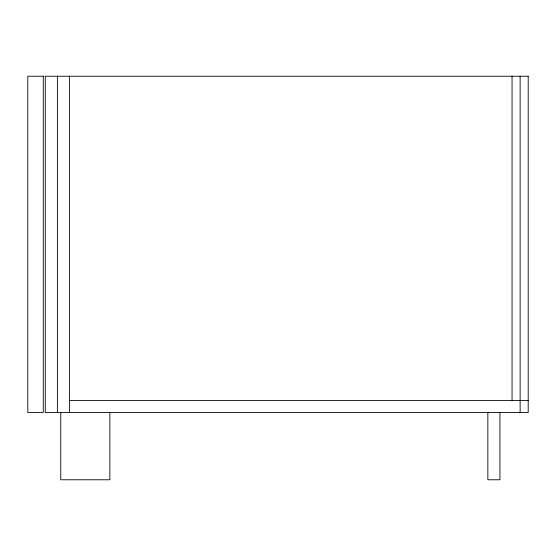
<?xml version="1.0" encoding="UTF-8"?>
<svg xmlns="http://www.w3.org/2000/svg" width="556" height="556" viewBox="0 0 556 556"><rect width="100%" height="100%" fill="white"/><g stroke="black" fill="none" stroke-linecap="round" stroke-linejoin="round"><path stroke-width="0.83" d="M69.132 400.41L528.2 400.41M520.131 76.228L520.131 412.517M512.055 76.228L512.055 400.41M499.948 412.517L499.948 479.772L487.848 479.772L487.848 412.517M109.852 412.517L109.852 479.772L60.757 479.772L60.757 412.517M69.5 76.228L69.5 412.517M57.393 76.228L57.393 412.517M43.271 76.228L27.8 76.228L27.8 412.517L43.271 412.517L43.271 76.228M528.2 76.228L45.286 76.228L45.286 412.517L528.2 412.517L528.2 76.228"/></g></svg>
